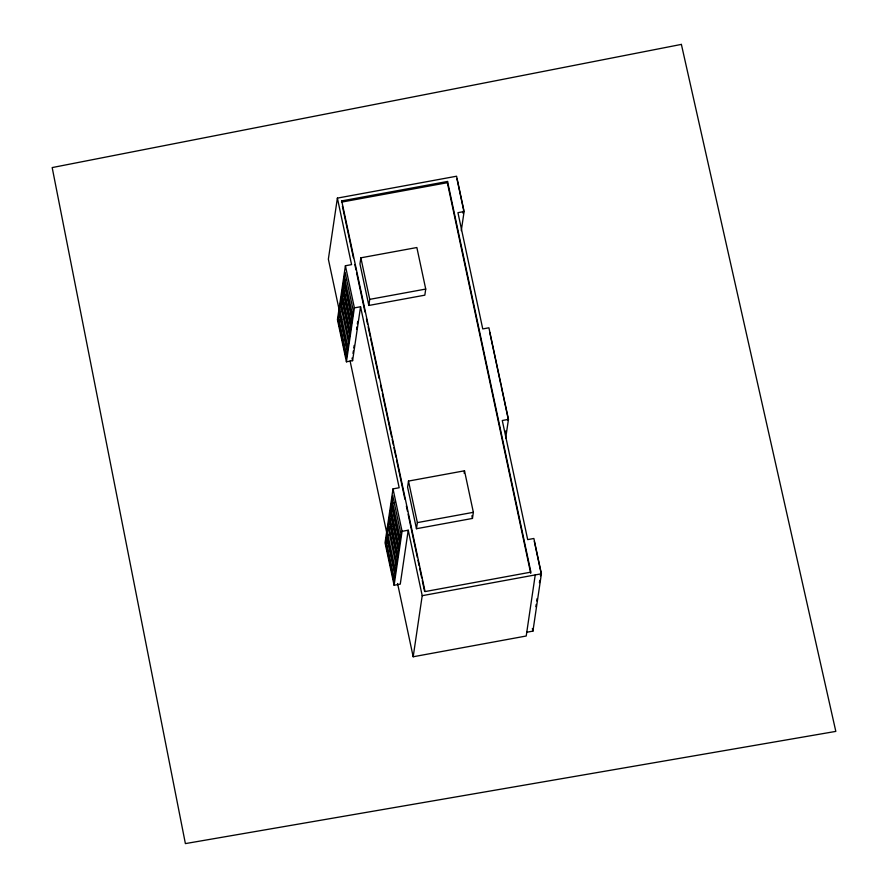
<?xml version="1.0" encoding="UTF-8"?>
<svg xmlns="http://www.w3.org/2000/svg" width="888" height="888" viewBox="0 0 888 888"><rect width="100%" height="100%" fill="white"/><g stroke="black" fill="none" stroke-linecap="round" stroke-linejoin="round"><path stroke-width="1.33" d="M461.283 230.647L464.113 211.544L456.576 176.224L337.385 198.113L328.36 259.185L339.36 310.745M341.714 200.899L341.536 202.12L447.363 182.684L447.552 181.463L341.714 200.899L425.063 591.575L530.902 572.138L447.552 181.463M337.385 198.113L351.57 264.624L345.41 265.756L337.44 319.68L346.431 361.805L352.591 360.672L360.561 306.749L354.39 307.881L346.431 361.805M348.64 342.324L349.75 334.787L341.569 296.403L340.448 303.951L348.573 342.779L347.452 350.327L339.272 311.954L340.382 304.406M342.812 287.945L343.922 280.408L352.114 318.781L351.004 326.329L342.812 287.945L345.277 287.49M343.989 279.942L345.11 272.405L353.291 310.778L352.181 318.326L343.989 279.942L346.464 279.498M360.861 257.82L359.962 263.925L368.831 305.461L424.83 295.171L425.729 289.066L416.861 247.53L360.861 257.82L369.73 299.356L368.831 305.461M353.002 353.424L353.369 350.915M353.813 347.941L354.179 345.421M356.543 329.426L356.909 326.906M357.353 323.931L357.72 321.423M360.561 306.749L399.178 487.745L393.018 488.877L385.048 542.812L394.106 585.259L400.266 584.126L408.236 530.203L402.075 531.335L394.106 585.259M385.703 543.112L386.813 535.564L395.005 573.937L393.884 581.485L385.703 543.112L388.167 542.657M387.989 527.561L386.879 535.109L395.071 573.481L396.181 565.945L388.067 527.106L389.177 519.558L397.369 557.942L396.248 565.478M389.244 519.103L390.354 511.566L398.546 549.938L397.436 557.486L389.244 519.103L391.708 518.648M391.608 503.108L392.718 495.56L400.91 533.932L399.789 541.48L391.608 503.108L395.304 502.419M408.502 481.074L407.592 487.179L416.461 528.715L472.46 518.437L473.36 512.321L464.502 470.795L408.502 481.074L417.36 522.61L416.461 528.715M463.103 213.364L463.603 209.957L456.987 178.976M535.231 574.925L526.218 636.008L413.186 656.765L422.211 595.682L408.236 530.203M464.135 473.237L464.502 470.795M505.627 433.277L506.005 430.713M507.559 420.202L507.925 417.704L501.276 386.546M505.627 438.483L508.458 419.38L488.911 327.794L482.75 328.926L457.942 212.676L464.113 211.544M535.875 606.693L536.208 604.417M536.718 600.954L537.051 598.69M539.416 582.683L539.749 580.419M540.426 575.824L540.936 572.416L534.321 541.436M526.773 632.245L532.933 631.113L541.403 573.792L533.866 538.483L527.694 539.615L502.286 420.512L508.458 419.38M342.868 295.726L345.332 295.271M340.448 303.951L344.144 303.274M369.73 299.356L425.729 289.066M339.272 311.954L341.736 311.499M339.316 319.724L341.791 319.269M391.652 510.878L394.128 510.422M388.067 527.106L391.763 526.429M417.36 522.61L473.36 512.321M388.112 534.876L390.576 534.432M422.211 595.682L541.403 573.792M489.721 332.356L495.793 360.817M496.081 362.171L500.932 384.915M447.363 182.684L530.724 573.359M532.378 628.504L532.933 631.113M471.883 515.75L472.46 518.437M342.402 206.194L353.402 257.742M354.845 264.524L356.01 269.952M356.588 272.66L364.979 311.999M366.422 318.781L367.577 324.209M368.165 326.917L370.185 336.419M370.762 339.127L379.154 378.466M380.608 385.248L381.762 390.676M382.34 393.384L391.608 436.796M392.185 439.505L393.34 444.932M393.917 447.652L395.948 457.142M396.525 459.862L404.917 499.2M406.36 505.982L407.525 511.399M408.103 514.119L417.36 557.52M417.937 560.239L419.103 565.667M419.68 568.375L421.7 577.877M422.277 580.586L424.597 591.441M345.41 265.756L354.39 307.881M393.018 488.877L402.075 531.335M344.433 276.989L352.614 315.362M392.041 500.144L400.233 538.528M343.245 284.993L351.437 323.365M390.864 508.147L399.045 546.52M342.069 292.996L350.261 331.368M389.677 516.15L397.868 554.523M340.881 300.999L349.073 339.371M388.5 524.153L396.681 562.526M352.036 358.042L352.591 360.672M339.704 308.991L347.896 347.375M387.312 532.156L395.504 570.529M350.072 360.95L386.846 533.277M397.558 583.483L413.186 656.765M338.528 316.994L346.709 355.367M386.136 540.148L394.328 578.532M339.205 312.41L338.084 319.946L346.276 358.33L347.386 350.782L339.205 312.41M342.746 288.4L341.636 295.948L349.817 334.321L350.938 326.784L342.746 288.4M391.541 503.563L390.42 511.1L398.612 549.483L399.722 541.935L391.541 503.563M681.385 44.4L52.181 167.577L185.392 843.6L835.819 731.39L681.385 44.4"/></g></svg>
